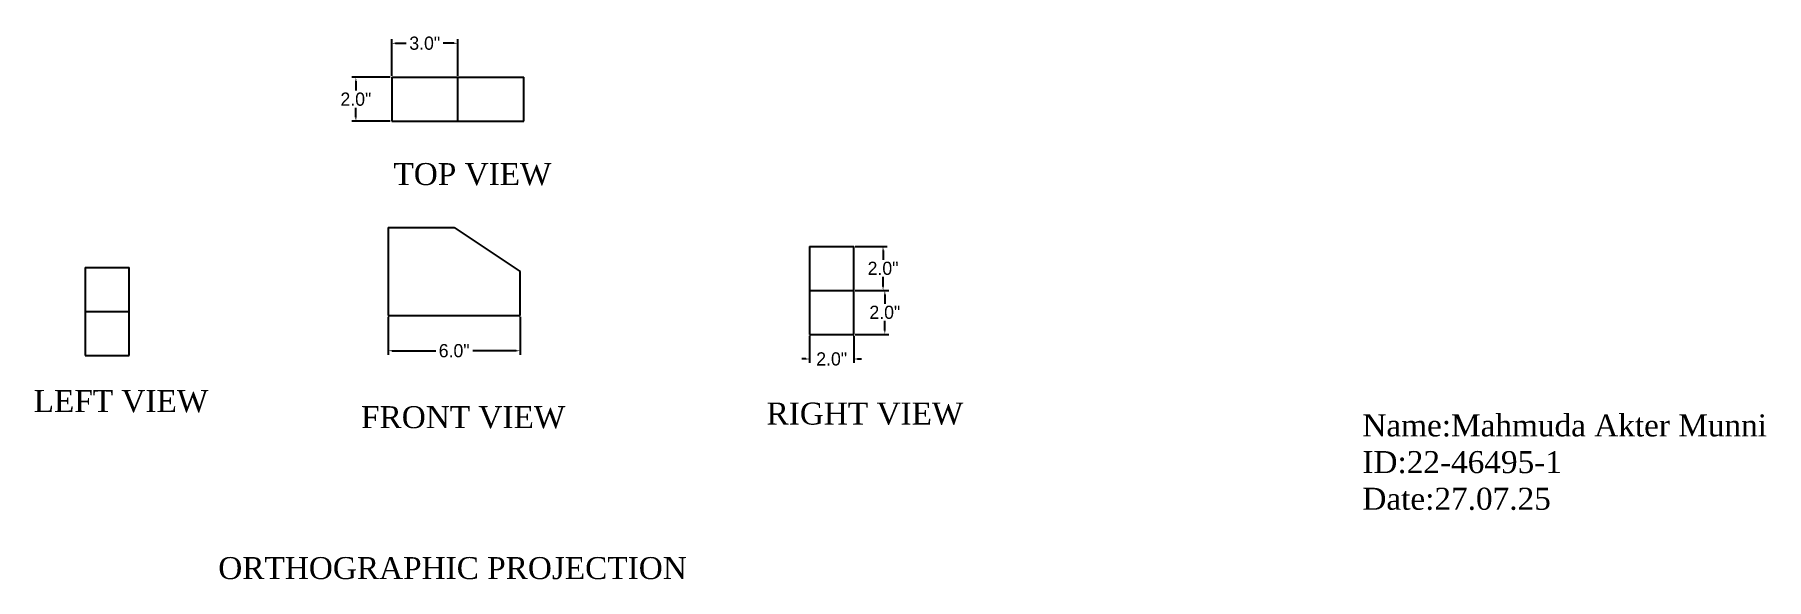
# Model space of a CAD drawing. Header units: inches. Extents: x 41 to 119.6, y 17.3 to 42.
import ezdxf

# ---------------------------------------------------------------- set-up
doc = ezdxf.new("R2010")
doc.units = ezdxf.units.IN
doc.header["$MEASUREMENT"] = 0
doc.dimstyles.get("Standard").update_dxf_attribs({"dimtxt": 0.6, "dimasz": 0.18, "dimexe": 0.18, "dimexo": 0.0625, "dimgap": 0.09, "dimtad": 0, "dimtih": 1, "dimtoh": 1, "dimdec": 1, "dimzin": 0, "dimdsep": 46, "dimlunit": 3, "dimtxsty": 'Standard', "dimcen": 0.09, "dimadec": 0, "dimazin": 0, "dimtfac": 1, "dimtdec": 1, "dimtofl": 0, "dimtmove": 0, "dimatfit": 3, "dimfxl": 1, "dimtolj": 1, "dimtzin": 0, "dimarcsym": 0})

# ---------------------------------------------------------------- blocks, each defined once
blk = doc.blocks.new('*D2')
at = {"color": 0, "lineweight": -2}
for p, q in [((57.036, 29.22), (57.036, 27.497)), ((63.036, 29.22), (63.036, 27.497)), ((57.216, 27.677), (59.196, 27.677)), ((62.856, 27.677), (60.876, 27.677))]:
    blk.add_line(p, q, dxfattribs=at)
at = {"color": 0}
for points in [[(57.216, 27.707), (57.216, 27.647), (57.036, 27.677)], [(62.856, 27.707), (62.856, 27.647), (63.036, 27.677)]]:
    blk.add_solid(points, dxfattribs=at)
at = {"layer": 'Defpoints', "color": 0}
for p in [(57.036, 29.282), (63.036, 29.282), (63.036, 27.677)]:
    blk.add_point(p, dxfattribs=at)
at = {"color": 0, "insert": (60.036, 27.677), "char_height": 0.6, "attachment_point": 5}
blk.add_mtext('\\A1;6.0"', dxfattribs=at)
blk = doc.blocks.new('*D4')
at = {"color": 0, "lineweight": -2}
for p, q in [((78.239, 32.42), (79.69, 32.42)), ((79.51, 32.24), (79.51, 31.81)), ((79.51, 30.6), (79.51, 31.03)), ((78.239, 30.42), (79.69, 30.42))]:
    blk.add_line(p, q, dxfattribs=at)
at = {"color": 0}
for points in [[(79.48, 32.24), (79.54, 32.24), (79.51, 32.42)], [(79.48, 30.6), (79.54, 30.6), (79.51, 30.42)]]:
    blk.add_solid(points, dxfattribs=at)
at = {"layer": 'Defpoints', "color": 0}
for p in [(78.177, 32.42), (79.51, 32.42), (78.177, 30.42)]:
    blk.add_point(p, dxfattribs=at)
at = {"color": 0, "insert": (79.51, 31.42), "char_height": 0.6, "attachment_point": 5}
blk.add_mtext('\\A1;2.0"', dxfattribs=at)
blk = doc.blocks.new('*D5')
at = {"color": 0, "lineweight": -2}
for p, q in [((78.239, 30.42), (79.771, 30.42)), ((79.591, 30.24), (79.591, 29.81)), ((78.239, 28.42), (79.771, 28.42)), ((79.591, 28.6), (79.591, 29.03))]:
    blk.add_line(p, q, dxfattribs=at)
at = {"color": 0}
for points in [[(79.561, 30.24), (79.621, 30.24), (79.591, 30.42)], [(79.561, 28.6), (79.621, 28.6), (79.591, 28.42)]]:
    blk.add_solid(points, dxfattribs=at)
at = {"layer": 'Defpoints', "color": 0}
for p in [(78.177, 30.42), (79.591, 30.42), (78.177, 28.42)]:
    blk.add_point(p, dxfattribs=at)
at = {"color": 0, "insert": (79.591, 29.42), "char_height": 0.6, "attachment_point": 5}
blk.add_mtext('\\A1;2.0"', dxfattribs=at)
blk = doc.blocks.new('*D6')
at = {"color": 0, "lineweight": -2}
for p, q in [((76.177, 28.357), (76.177, 27.122)), ((78.177, 28.357), (78.177, 27.122)), ((75.997, 27.302), (75.817, 27.302)), ((78.357, 27.302), (78.537, 27.302))]:
    blk.add_line(p, q, dxfattribs=at)
at = {"color": 0}
for points in [[(75.997, 27.332), (75.997, 27.272), (76.177, 27.302)], [(78.357, 27.332), (78.357, 27.272), (78.177, 27.302)]]:
    blk.add_solid(points, dxfattribs=at)
at = {"layer": 'Defpoints', "color": 0}
for p in [(76.177, 28.42), (78.177, 28.42), (78.177, 27.302)]:
    blk.add_point(p, dxfattribs=at)
at = {"color": 0, "insert": (77.177, 27.302), "char_height": 0.6, "attachment_point": 5}
blk.add_mtext('\\A1;2.0"', dxfattribs=at)
blk = doc.blocks.new('*D7')
at = {"color": 0, "lineweight": -2}
for p, q in [((57.136, 40.106), (55.393, 40.106)), ((55.573, 39.926), (55.573, 39.496)), ((55.573, 38.286), (55.573, 38.716)), ((57.136, 38.106), (55.393, 38.106))]:
    blk.add_line(p, q, dxfattribs=at)
at = {"color": 0}
for points in [[(55.543, 39.926), (55.603, 39.926), (55.573, 40.106)], [(55.543, 38.286), (55.603, 38.286), (55.573, 38.106)]]:
    blk.add_solid(points, dxfattribs=at)
at = {"layer": 'Defpoints', "color": 0}
for p in [(57.199, 40.106), (55.573, 38.106), (57.199, 38.106)]:
    blk.add_point(p, dxfattribs=at)
at = {"color": 0, "insert": (55.573, 39.106), "char_height": 0.6, "attachment_point": 5}
blk.add_mtext('\\A1;2.0"', dxfattribs=at)
blk = doc.blocks.new('*D8')
at = {"color": 0, "lineweight": -2}
for p, q in [((57.199, 40.169), (57.199, 41.83)), ((60.199, 40.169), (60.199, 41.83)), ((57.379, 41.65), (57.859, 41.65)), ((60.019, 41.65), (59.539, 41.65))]:
    blk.add_line(p, q, dxfattribs=at)
at = {"color": 0}
for points in [[(57.379, 41.68), (57.379, 41.62), (57.199, 41.65)], [(60.019, 41.68), (60.019, 41.62), (60.199, 41.65)]]:
    blk.add_solid(points, dxfattribs=at)
at = {"layer": 'Defpoints', "color": 0}
for p in [(57.199, 41.65), (57.199, 40.106), (60.199, 40.106)]:
    blk.add_point(p, dxfattribs=at)
at = {"color": 0, "insert": (58.699, 41.65), "char_height": 0.6, "attachment_point": 5}
blk.add_mtext('\\A1;3.0"', dxfattribs=at)

msp = doc.modelspace()

# ---------------------------------------------------------------- linework, layer by layer
for p, q in [((57.199, 40.106), (60.199, 40.106)), ((57.199, 40.106), (57.199, 38.106)), ((60.199, 40.106), (63.199, 40.106)), ((60.199, 38.106), (60.199, 40.106)), ((63.199, 38.106), (63.199, 40.106)), ((57.199, 38.106), (60.199, 38.106)), ((60.199, 38.106), (63.199, 38.106)), ((57.036, 33.282), (57.036, 29.282)), ((57.036, 33.282), (60.036, 33.282)), ((60.036, 33.282), (63.036, 31.282)), ((76.177, 32.42), (76.177, 30.42)), ((76.177, 32.42), (78.177, 32.42)), ((78.177, 30.42), (78.177, 32.42)), ((43.281, 31.454), (43.281, 29.454)), ((43.281, 31.454), (45.281, 31.454)), ((45.281, 29.454), (45.281, 31.454)), ((63.036, 29.282), (63.036, 31.282)), ((76.177, 30.42), (76.177, 28.42)), ((76.177, 30.42), (78.177, 30.42)), ((78.177, 28.42), (78.177, 30.42)), ((43.281, 29.454), (43.281, 27.454)), ((43.281, 29.454), (45.281, 29.454)), ((45.281, 27.454), (45.281, 29.454)), ((57.036, 29.282), (63.036, 29.282)), ((76.177, 28.42), (78.177, 28.42)), ((43.281, 27.454), (45.281, 27.454))]:
    msp.add_line(p, q)

# ---------------------------------------------------------------- texts
at = {"char_height": 1, "attachment_point": 1}
for s, insert in [('{\\fTimes New Roman|b0|i0|c0|p18;TOP VIEW}', (57.28, 36.207)), ('{\\fTimes New Roman|b0|i0|c0|p18;FRONT VIEW}', (55.809, 25.159)), ('{\\fTimes New Roman|b0|i0|c0|p18;Name:Mahmuda Akter Munni\\PID:22-46495-1\\PDate:27.07.25}', (101.276, 24.785))]:
    msp.add_mtext(s, dxfattribs=dict(at, insert=insert))
for s, insert, width in [('{\\fTimes New Roman|b0|i0|c0|p18;LEFT VIEW}', (40.942, 25.891), 8.04865), ('{\\fTimes New Roman|b0|i0|c0|p18;RIGHT VIEW}', (74.222, 25.321), 10.54861), ('{\\fTimes New Roman|b0|i0|c0|p18;ORTHOGRAPHIC PROJECTION}', (49.325, 18.301), 21.95785)]:
    msp.add_mtext(s, dxfattribs=dict(at, insert=insert, width=width))

# ---------------------------------------------------------------- dimensions: what is measured, and where the dimension line sits
for base, p1, p2, picture, middle in [((57.199, 41.65), (60.199, 40.106), (57.199, 40.106), '*D8', (58.699, 41.65)), ((63.036, 27.677), (57.036, 29.282), (63.036, 29.282), '*D2', (60.036, 27.677)), ((78.177, 27.302), (76.177, 28.42), (78.177, 28.42), '*D6', (77.177, 27.302))]:
    dim = msp.add_linear_dim(base=base, p1=p1, p2=p2, dimstyle='Standard')
    dim.commit()
    dim.dimension.update_dxf_attribs({"geometry": picture, "text_midpoint": middle})
for base, p1, p2, picture, middle in [((55.573, 38.106), (57.199, 40.106), (57.199, 38.106), '*D7', (55.573, 39.106)), ((79.51, 32.42), (78.177, 30.42), (78.177, 32.42), '*D4', (79.51, 31.42)), ((79.591, 30.42), (78.177, 28.42), (78.177, 30.42), '*D5', (79.591, 29.42))]:
    dim = msp.add_linear_dim(base=base, p1=p1, p2=p2, angle=90, dimstyle='Standard')
    dim.commit()
    dim.dimension.update_dxf_attribs({"geometry": picture, "text_midpoint": middle})

doc.saveas('drawing.dxf')
